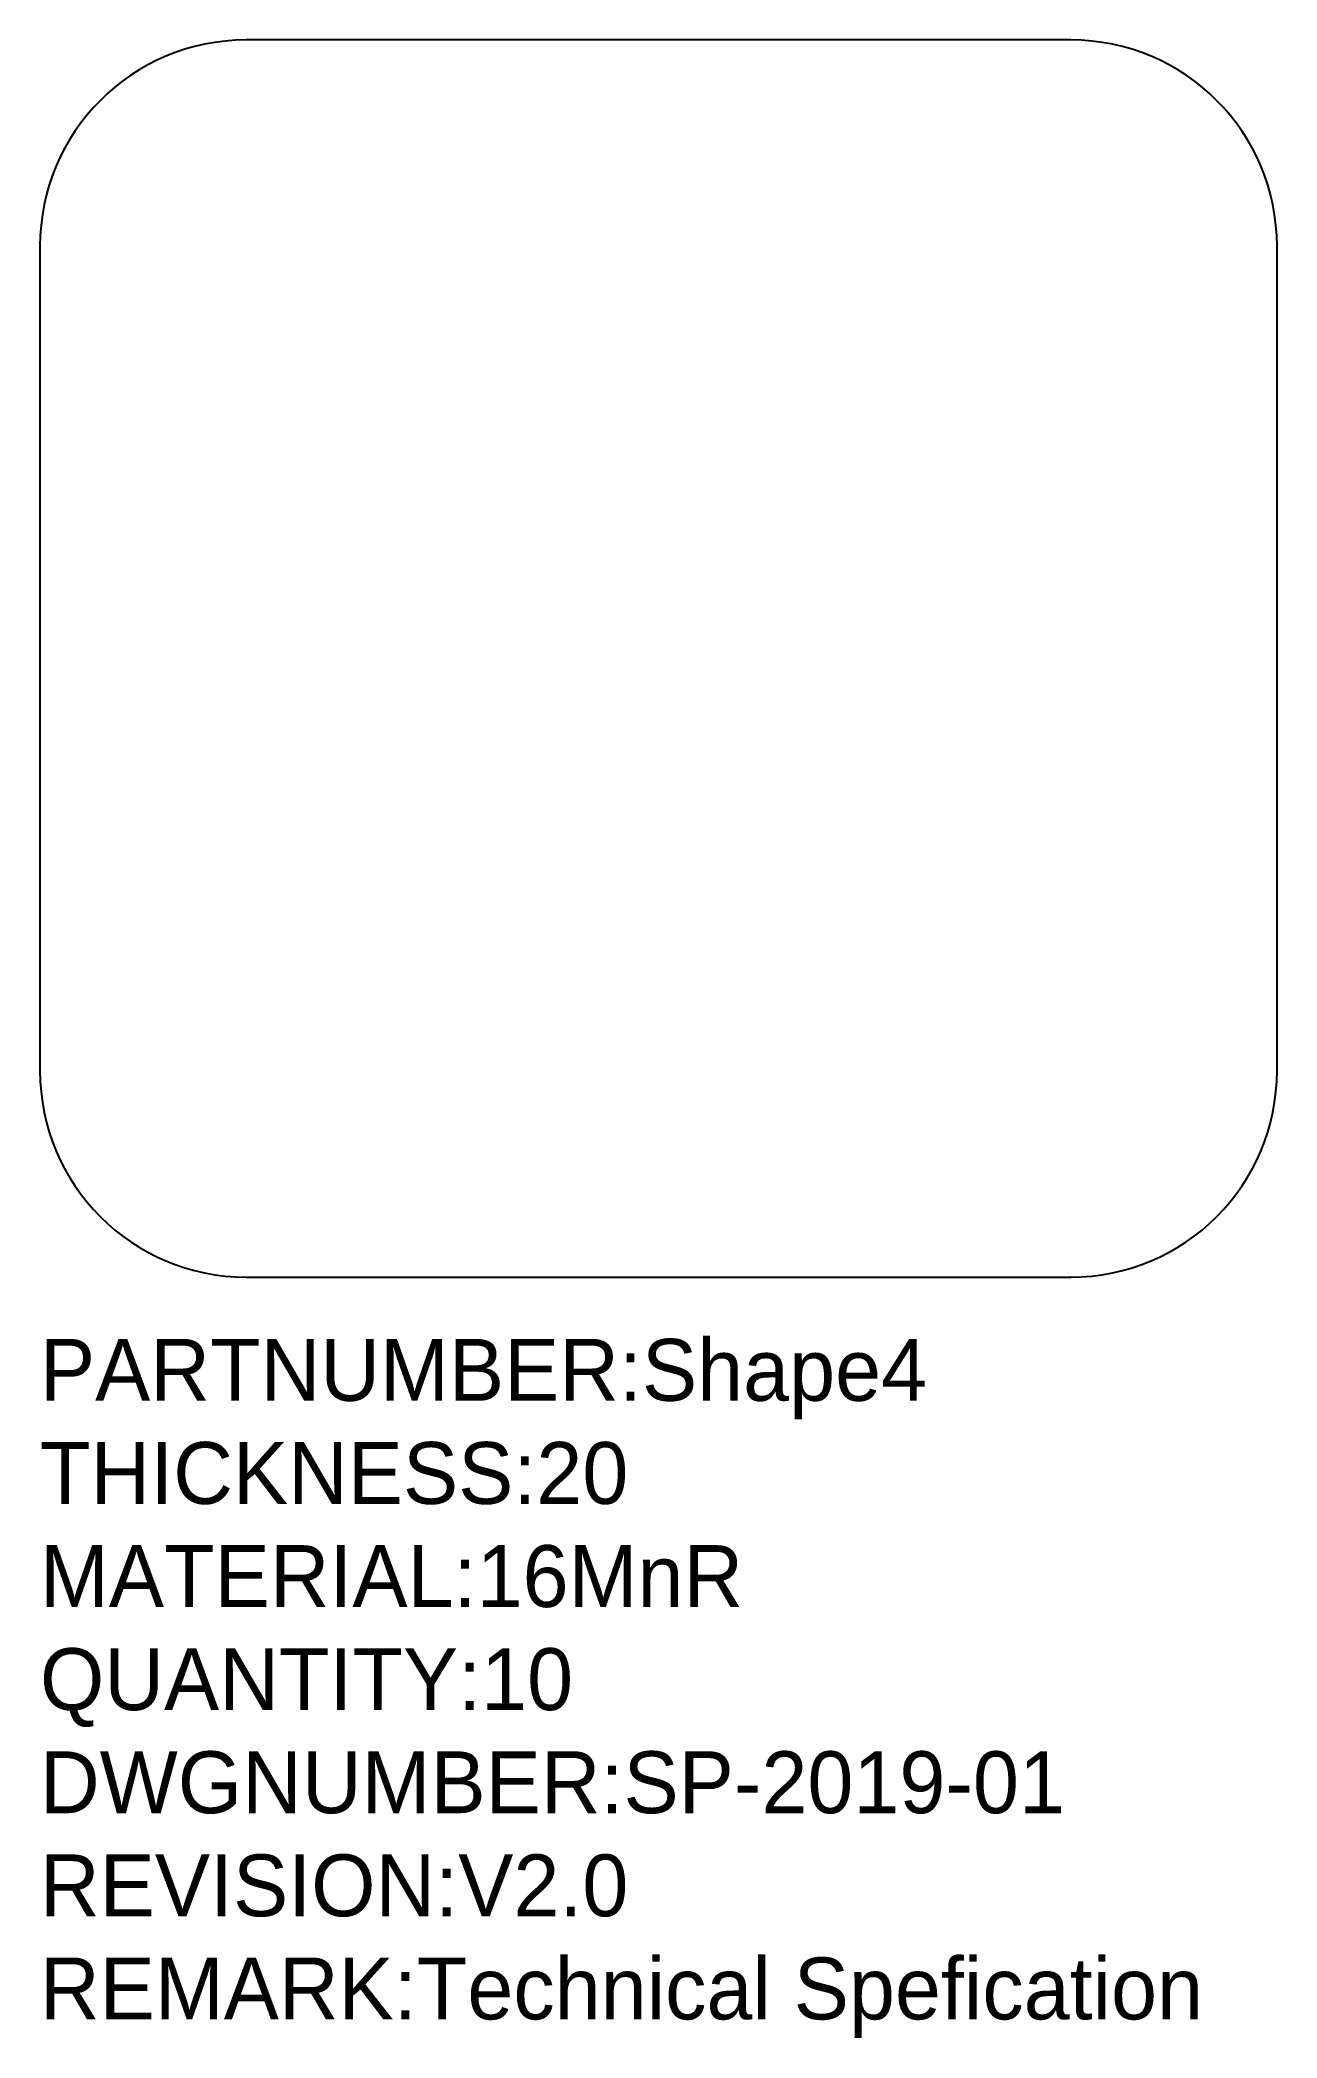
# Model space of a CAD drawing. Extents: x 0 to 300, y -185 to 300.
import ezdxf

# ---------------------------------------------------------------- set-up
doc = ezdxf.new("R2010")
doc.units = 0

msp = doc.modelspace()

# ---------------------------------------------------------------- linework, layer by layer
for p, q in [((250, 300), (50, 300)), ((0, 250), (0, 50)), ((300, 50), (300, 250)), ((50, 0), (250, 0))]:
    msp.add_line(p, q)
for centre, start, end in [((50, 250), 90, 180), ((250, 250), 0, 90), ((50, 50), 180, 270), ((250, 50), 270, 0)]:
    msp.add_arc(centre, 50, start, end)

# ---------------------------------------------------------------- texts
for s, p in [('PARTNUMBER:Shape4', (0, -30)), ('THICKNESS:20', (0, -55)), ('MATERIAL:16MnR', (0, -80)), ('QUANTITY:10', (0, -105)), ('DWGNUMBER:SP-2019-01', (0, -130)), ('REVISION:V2.0', (0, -155)), ('REMARK:Technical Spefication', (0, -180))]:
    msp.add_text(s, height=15).set_placement(p)

doc.saveas('drawing.dxf')
